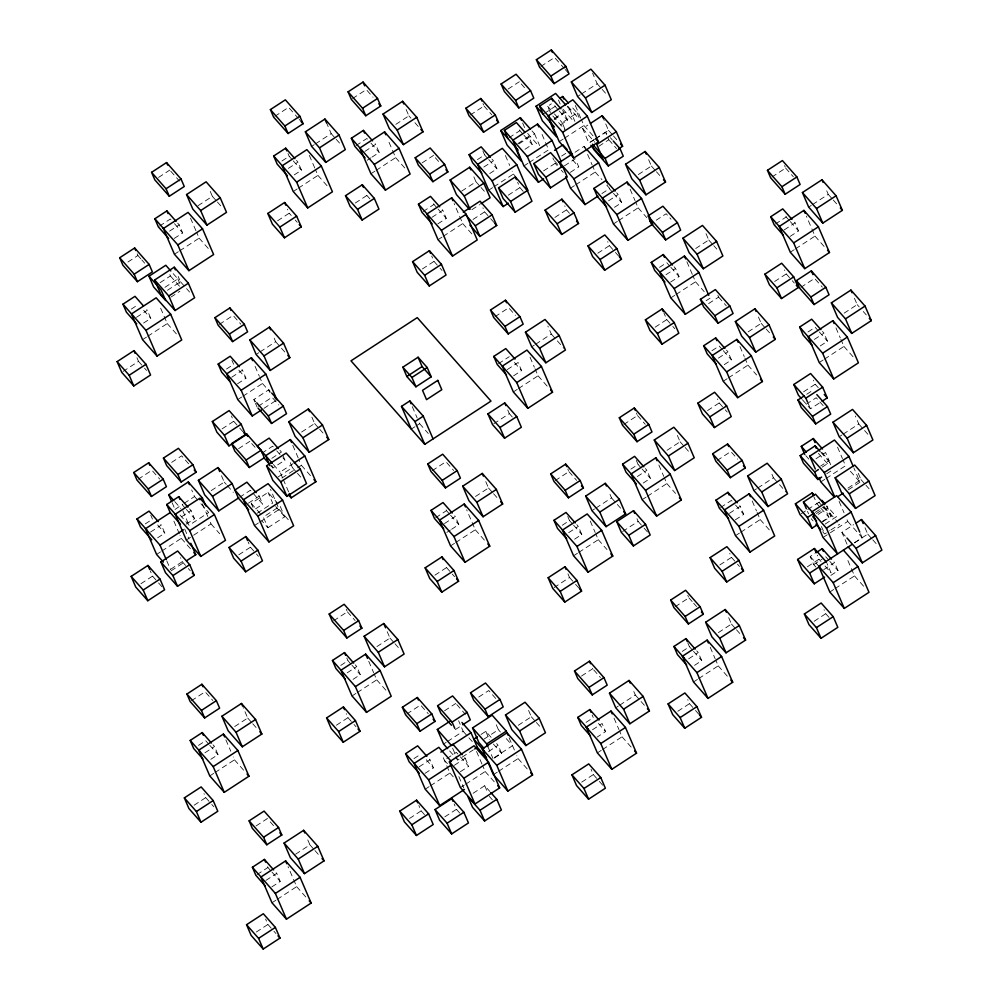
<?xml version="1.0" encoding="UTF-8"?>
<svg xmlns="http://www.w3.org/2000/svg" width="999" height="999" viewBox="0 0 999 999"><rect width="100%" height="100%" fill="white"/><g stroke="black" fill="none" stroke-linecap="round" stroke-linejoin="round"><path stroke-width="0.75" stroke-dasharray="5 3.75" d="M158.554 177.422L169.78 170.092M274.875 116.309L288.599 107.355L294.393 113.911M352.56 98.539L366.283 89.585L373.039 97.24M159.553 226.061L170.367 219.006L173.439 222.49M198.027 205.707L212.375 196.353L208.966 188.411M169.568 231.119L179.183 224.85L177.135 222.527M281.955 160.964L289.173 156.256L288.012 153.559M127.922 262.013L137.899 255.507L136.826 252.997M311.626 146.378L314.235 144.668M315.534 143.819L331.181 133.604L326.636 123.027M174.263 238.424L182.667 232.942L179.183 224.85M288.386 168.381L297.989 162.1L295.941 159.79M294.268 174.9L301.473 170.192L297.989 162.1M174.438 254.258L178.334 251.711M179.645 250.861L199.138 238.149L196.678 232.43M356.044 145.554L366.858 138.499L369.942 141.983M395.829 124.363L408.878 115.847L405.457 107.917M293.244 191.521L297.153 188.973M298.451 188.124L317.944 175.399L315.484 169.68M160.065 282.692L170.404 275.949L169.243 273.276M364.872 151.398L375.686 144.343L373.638 142.02M131.269 309.116L138.474 304.42M164.935 287.325L177.847 278.896L171.816 272.078M167.457 290.272L180.494 281.768L178.222 276.473M367.157 160.277L370.754 157.917M371.953 157.13L379.17 152.435L375.686 144.343M277.585 220.791L289.211 213.199L287.475 209.191M136.488 317.32L147.303 310.264L145.255 307.942M170.829 297.165L179.87 291.271M370.941 173.751L374.837 171.216M376.136 170.367L395.641 157.642L387.624 139.048M143.581 323.052L150.787 318.344L147.303 310.264M540.846 66.421L554.57 57.467L560.364 64.023M508.079 89.073L519.305 81.743M470.317 114.972L484.04 106.019L482.954 103.509M142.557 339.672L146.453 337.125M147.752 336.276L167.258 323.564L159.253 304.97M355.269 203.022L366.895 195.442L365.746 192.77M422.152 162.849L433.379 155.532L431.768 151.773M123.014 371.466L138.511 361.363L136.788 357.355M550.362 112.537L547.664 106.269L551.398 103.834M219.38 324.375L233.104 315.422L240.821 324.176M544.33 113.424L555.144 106.369L553.995 103.684M509.065 137.712L519.88 130.657L518.718 127.959M477.41 159.628L484.615 154.932L482.879 150.886M577.597 96.491L580.207 94.78M581.518 93.931L597.165 83.729L592.607 73.139M554.358 118.494L563.973 112.225L561.925 109.902M554.12 119.655L569.767 109.453L566.733 106.019M517.894 143.556L528.708 136.501L526.66 134.178M518.843 143.943L534.502 133.729L531.468 130.295M483.828 167.045L493.444 160.777L491.383 158.454M423.151 211.488L433.966 204.433L432.804 201.736M564.847 128.933L562.15 122.665L577.11 112.899L570.354 105.245M560.252 125.012L567.457 120.305L563.973 112.225M524.987 149.288L532.192 144.58L528.708 136.501M461.625 191.146L475.974 181.781L473.126 175.175M489.71 173.564L496.928 168.856L493.444 160.777M431.968 217.332L442.782 210.277L440.734 207.954M559.228 141.633L563.124 139.086M564.423 138.237L583.928 125.512L581.468 119.793M523.963 165.909L527.859 163.361M529.158 162.512L548.663 149.8L541.271 132.63M594.118 139.635L588.898 143.044L582.629 128.484L587.849 125.087M488.698 190.185L492.594 187.637M493.893 186.788L513.386 174.076L512.162 171.216M437.862 223.851L446.266 218.369L442.782 210.277M226.473 369.043L233.679 364.335L231.93 360.289M471.853 209.703L479.67 204.595M256.131 354.445L258.741 352.747M260.04 351.898L275.699 341.683L272.852 335.065M561.638 156.069L566.445 152.922M438.037 239.685L441.933 237.15M443.244 236.301L462.737 223.576L454.12 203.559M543.568 170.904L555.182 163.312L552.884 157.967M508.291 195.18L519.917 187.6L517.619 182.255M595.416 138.786L608.466 130.282L603.334 118.369M575.037 152.273L584.128 146.329L586.063 148.514M590.584 142.033L594.33 139.585M595.579 138.774L605.556 132.268L609.415 136.638M473.026 219.455L484.652 211.875L482.929 207.867M231.693 377.235L242.507 370.179L240.447 367.857M564.447 165.834L575.262 158.779M598.813 146.291L608.791 139.773L607.18 136.014M237.575 383.753L245.979 378.271L242.507 370.179M422.377 268.956L434.003 261.376L431.693 256.031M570.342 172.352L578.746 166.858L575.849 160.127M237.762 399.588L241.658 397.053M242.957 396.203L262.45 383.479L259.99 377.759M570.516 188.187L574.425 185.639M575.724 184.79L595.217 172.065L592.757 166.346M254.92 402.035L253.833 399.538L268.806 389.772L270.741 391.958M138.212 479.233L151.935 470.279L159.665 479.033M222.09 428.858L233.716 421.278L231.418 415.934M171.666 462.362L181.643 455.844L189.373 464.597M258.316 406.243L272.04 397.29L278.808 404.945M554.857 217.457L566.483 209.865L564.76 205.856M263.936 408.354L275.637 400.724M601.91 193.556L609.702 188.474L606.805 185.19M638.349 174.55L651.385 166.034L647.402 156.781M608.578 200.799L618.194 194.53L616.146 192.208M238.586 448.676L249.812 441.358M614.472 207.317L621.678 202.622L618.194 194.53M145.305 523.888L152.51 519.193L150.774 515.147M175.012 509.453L182.792 504.195M184.103 503.346L194.53 496.54L191.683 489.922M261.813 453.246L272.627 446.191L275.699 449.675M613.448 223.938L617.345 221.403M618.643 220.554L638.149 207.829L635.689 202.11M211.201 490.609L224.238 482.105L220.255 472.839M301.598 432.055L314.635 423.539L310.652 414.285M150.524 532.092L161.338 525.037L159.291 522.714M181.431 516.87L191.046 510.601L188.998 508.279M271.828 458.316L281.443 452.035L279.395 449.712M494.967 316.72L508.691 307.767L515.447 315.422M157.617 537.824L164.823 533.129L161.338 525.037M597.789 253.209L609.402 245.629L607.679 241.621M186.114 524.175L194.53 518.693L191.046 510.601M270.866 465.646L272.914 467.969L284.927 460.127L282.605 454.732M656.181 220.242L666.158 213.736L670.991 219.206M180.02 515.022L189.098 525.299L208.666 512.537L198.576 501.111M239.573 497.315L250.387 490.272L262.7 504.195L254.283 509.69M282.567 477.834L280.095 472.115L293.094 463.623M156.593 554.445L160.489 551.898M161.788 551.048L181.294 538.336L180.057 535.476M278.059 476.973L292.407 467.619L288.986 459.677M186.301 540.009L211.001 523.901L208.529 518.181M281.905 478.059L296.204 468.731M297.502 467.882L301.398 465.334L298.938 459.615M248.401 503.171L259.216 496.116L257.155 493.793M252.997 507.405L251.261 503.396L268.057 492.445L278.097 503.821M140.934 583.716L152.547 576.136L150.25 570.791M170.642 569.28L182.255 561.7L180.532 557.692M771.915 177.023L785.639 168.082L784.565 165.572M257.155 513.249L272.665 503.134L268.057 492.445M171.079 570.841L185.377 561.513M498.451 363.723L509.265 356.668M254.47 525.524L258.366 522.976M259.665 522.127L279.158 509.403L270.542 489.385M531.718 346.79L534.328 345.08M535.639 344.23L551.286 334.016L547.864 326.086M411.288 429.108L414.86 426.773M416.046 425.999L419.617 423.676L417.782 419.405M659.527 267.345L666.733 262.65L669.817 266.134M507.28 369.568L518.094 362.512L521.578 370.604L513.161 376.099M695.716 248.501L708.753 239.997L704.77 230.732M267.919 527.734L284.703 516.783L280.107 506.093L263.311 517.045L267.919 527.734L261.888 520.916M665.946 274.762L675.561 268.494L673.513 266.171M238.798 554.795L250.424 547.215L248.127 541.87M670.629 282.068L679.045 276.573L675.561 268.494M513.349 391.933L517.245 389.385M518.543 388.536L538.049 375.811L534.964 368.668M775.399 224.038L786.213 216.983L785.052 214.285M808.666 207.093L811.275 205.394M812.587 204.545L828.233 194.33L825.961 189.036M670.816 297.902L674.712 295.354M676.011 294.505L695.516 281.793L693.044 276.074M784.227 229.882L795.042 222.827L792.994 220.504M493.806 423.726L509.303 413.611L507.579 409.602M790.109 236.401L798.526 230.919L795.042 222.827M432.205 470.679L445.916 461.725L453.646 470.479M655.144 327.173L666.77 319.593L663.898 312.912M706.093 300.736L710.002 298.189M708.603 303.609L718.593 297.103L717.507 294.593M790.296 252.235L794.193 249.7M795.491 248.851L814.997 236.126L806.368 216.109M774.637 281.506L786.25 273.926L784.527 269.917M435.689 517.694L446.503 510.639L445.342 507.942M475.474 496.491L488.511 487.987L485.664 481.368M800.861 287.337L814.585 278.384L822.314 287.125M444.505 523.538L455.319 516.483L453.271 514.16M711.95 350.711L719.168 346.004L722.24 349.488M748.139 331.868L761.188 323.351L757.192 314.098M446.79 532.405L450.399 530.057M451.598 529.27L458.803 524.575L455.319 516.483M191.408 700.724L205.132 691.77L212.849 700.524M718.381 358.117L727.984 351.848L725.936 349.525M623.788 424.475L637.512 415.522L636.425 413.024M724.263 364.647L731.468 359.94L727.984 351.848M333.654 620.754L347.377 611.8L346.303 609.303M450.574 545.891L454.483 543.344M455.781 542.494L475.274 529.782L466.658 509.765M555.194 480.581L568.918 471.628L567.844 469.13M723.239 381.256L727.147 378.721M728.446 377.872L747.939 365.147L744.867 357.992M434.915 575.162L446.541 567.582L445.392 564.91M807.954 331.993L815.159 327.285L818.243 330.769M844.143 313.149L857.179 304.633L853.196 295.379M814.372 339.41L823.988 333.129L821.94 330.806M707.579 410.527L719.205 402.947L717.482 398.938M198.489 745.391L205.707 740.684L208.779 744.168M234.678 726.548L247.715 718.031L243.157 707.454M630.881 469.13L638.086 464.435L636.338 460.389M820.266 345.929L827.472 341.221L823.988 333.129M667.057 450.287L680.107 441.783L677.247 435.164M204.92 752.796L214.523 746.528L212.475 744.205M340.746 665.409L347.952 660.714L346.79 658.016M562.287 525.249L569.492 520.541L567.757 516.495M376.935 646.565L389.972 638.061L385.414 627.472M637.3 476.548L646.902 470.279L644.855 467.957M210.801 759.315L218.007 754.62L214.523 746.528M591.945 510.651L594.555 508.953M595.866 508.104L611.513 497.889L608.666 491.271M819.242 362.55L823.139 360.002M824.437 359.153L843.943 346.428L840.858 339.285M347.165 672.827L356.78 666.558L354.732 664.235M643.181 483.066L650.386 478.371L646.902 470.279M568.706 532.654L578.321 526.386L576.273 524.063M353.059 679.345L360.264 674.65L356.78 666.558M209.778 775.936L213.686 773.401M214.985 772.552L234.478 759.827L233.242 756.967M574.6 539.173L581.805 534.477L578.321 526.386M803.583 391.82L815.196 384.228L813.473 380.219M642.157 499.687L646.066 497.14M647.364 496.291L666.857 483.578L664.397 477.859M806.717 394.28L812.949 390.209M352.035 695.966L355.931 693.418M357.23 692.569L376.735 679.857L374.263 674.138M717.132 460.464L730.843 451.523L737.612 459.165M573.576 555.794L577.472 553.246M578.771 552.41L598.276 539.685L595.804 533.966M806.205 404.233L816.183 397.727L823.913 406.468M194.118 805.206L205.744 797.627L204.008 793.618M622.627 531.493L638.124 521.378L636.975 518.706M802.422 399.737L810.464 408.828L820.791 402.085M336.376 725.237L347.989 717.657L346.266 713.648M554.033 587.599L569.53 577.484L567.807 573.476M720.616 507.48L731.43 500.424L734.502 503.908M406.83 713.973L420.554 705.019L428.284 713.761M753.883 490.534L756.48 488.836M757.791 487.987L773.438 477.772L770.591 471.166M839.222 436.738L841.832 435.04M843.131 434.19L858.778 423.976L855.369 416.046M729.432 513.324L740.247 506.268L738.199 503.946M815.983 458.741L825.586 452.472L829.07 460.564L820.666 466.046M256.094 825.923L267.32 818.606L265.697 814.847M735.326 519.842L743.731 514.36L740.247 506.268M444.58 710.776L455.806 703.446M822.152 467.12L829.632 462.237L820.941 452.397M478.746 697.04L488.723 690.521L496.453 699.275M826.635 473.826L832.866 469.755M735.501 535.676L739.397 533.141M740.709 532.292L760.202 519.567L757.117 512.412M820.841 481.88L824.749 479.345M826.048 478.496L845.541 465.771L843.081 460.052M455.319 729.62L461.563 725.549M413.923 758.628L421.128 753.92M443.581 744.043L446.191 742.332M447.502 741.483L463.149 731.268L458.591 720.691M719.842 564.947L731.468 557.367L729.732 553.359M801.31 513.686L806.468 510.314M807.766 509.465L819.417 501.96M419.143 766.82L429.957 759.777L427.909 757.454M847.939 488.124L860.976 479.607L856.992 470.354M257.08 874.562L267.894 867.507L266.733 864.822M848.326 489.797L860.027 482.167L853.87 467.869M815.209 512.425L824.25 506.518L828.858 517.207L822.389 521.428M816.42 513.548L825.149 507.854L837.699 522.065M295.567 854.22L309.915 844.854L307.068 838.248M675.137 606.755L688.86 597.802L687.787 595.304M481.006 734.49L485.814 731.343L491.97 738.311M818.169 514.385L827.784 508.104L825.736 505.781M446.765 758.628L456.381 752.359L468.693 766.295L460.277 771.777M425.025 773.351L433.441 767.856L429.957 759.777M265.909 880.419L276.723 873.363L274.663 871.041M484.053 739.073L498.401 729.707L494.98 721.765M581.48 676.061L592.707 668.743L591.62 666.233M822.851 521.678L831.268 516.196L827.784 508.104M449.637 750.898L457.717 760.039L473.376 749.824M454.395 765.259L465.209 758.204L463.161 755.881M825.174 524.063L836.4 516.733L826.747 505.806M518.269 725.299L531.318 716.783L527.335 707.529M271.79 886.937L280.207 881.443L276.723 873.363M425.212 789.185L429.108 786.638M430.407 785.788L449.912 773.064L442.52 755.906M488.511 751.548L498.126 745.279L496.078 742.956M822.739 531.83L824.662 534.015L829.657 530.756M830.906 529.945L839.635 524.25M823.039 537.512L847.739 521.403L846.503 518.543M494.268 757.617L512.537 745.704L504.458 736.563M271.978 902.771L275.874 900.224M277.173 899.375L296.666 886.65L288.049 866.633M494.393 758.066L501.61 753.371L498.126 745.279M847.04 544.23L841.907 532.317L853.646 524.662M815.758 566.92L813.71 564.597L810.226 556.505L815.034 553.371M409.553 818.456L421.166 810.863L418.868 805.519M460.464 787.612L464.36 785.064M465.659 784.227L485.164 771.503L482.692 765.783M807.367 566.795L818.993 559.203L817.269 555.194M813.71 564.597L822.127 559.115M493.381 774.687L497.277 772.152M498.576 771.303L518.081 758.578L516.845 755.719M682.23 651.423L689.435 646.715L687.699 642.669M256.306 932.042L267.932 924.45L265.634 919.105M854.707 542.619L867.744 534.103L864.897 527.497M854.42 542.894L862.224 537.799L860.376 533.516M718.418 632.579L731.455 624.063L728.608 617.444M473.114 793.268L484.74 785.689L489.76 791.37M586.076 722.352L593.281 717.644L592.12 714.947M444.792 816.882L456.418 809.302L454.12 803.958M823.738 569.655L834.552 562.599L832.504 560.277M688.648 658.828L698.264 652.559L696.216 650.237M615.734 707.754L618.344 706.056M619.642 705.207L635.302 694.992L632.454 688.373M592.494 729.757L602.11 723.488L605.581 731.58L597.177 737.062M830.831 575.399L838.036 570.691L834.552 562.599M694.542 665.359L701.748 660.651L698.264 652.559M829.807 592.02L833.703 589.472M835.002 588.623L854.507 575.899L847.115 558.741M693.518 681.967L697.414 679.432M698.713 678.583L718.219 665.858L715.759 660.139M597.365 752.896L601.261 750.361M602.559 749.512L622.052 736.787L619.592 731.068M814.135 621.291L825.761 613.698L824.038 609.69M677.859 711.238L689.472 703.658L687.749 699.65M581.693 782.167L593.319 774.587L591.021 769.242M828.233 194.33L832.279 198.901M833.278 200.05L838.336 205.757M785.639 168.082L793.368 176.823M814.997 236.126L825.611 248.152M786.213 216.983L789.297 220.467M790.321 221.628L798.526 230.919M857.179 304.633L859.202 306.918M863.236 311.501L866.27 314.922M786.25 273.926L791.27 279.608M792.282 280.744L794.292 283.017M843.943 346.428L854.557 358.454M819.267 331.93L827.472 341.221M597.165 83.729L601.211 88.299M602.21 89.435L607.267 95.155M651.385 166.034L655.431 170.604M656.43 171.753L660.476 176.323M561.338 65.122L564.235 68.394M565.197 69.493L568.094 72.777M708.753 239.997L712.786 244.568M713.798 245.704L716.832 249.138M608.466 130.282L612.499 134.853M613.511 135.989L618.556 141.708M610.389 137.725L612.312 139.91M608.791 139.773L616.52 148.526M858.778 423.976L867.869 434.265M761.188 323.351L765.222 327.922M766.233 329.071L770.266 333.641M815.196 384.228L818.218 387.637M567.794 106.206L578.421 118.232M583.928 125.512L593.581 136.451M582.629 128.484L594.742 142.208M562.912 109.141L574.013 121.716M555.144 106.369L558.229 109.853M559.253 111.014L567.457 120.305M718.593 297.103L726.31 305.844M638.149 207.829L646.84 217.67M547.664 106.269L553.458 112.825M554.42 113.923L562.15 122.665M552.822 115.971L565.384 130.182M521.241 83.928L527.035 90.484M695.516 281.793L704.208 291.633M595.217 172.065L601.972 179.72M612.449 192.17L609.365 188.686L607.629 184.64M613.473 193.331L621.678 202.622M860.976 479.607L865.009 484.178M866.021 485.327L869.055 488.748M670.841 267.295L679.045 276.573M850.374 471.241L860.027 482.167M572.602 159.89L578.746 166.858M747.939 365.147L756.63 374.987M821.89 452.435L829.07 460.564M818.381 453.359L829.008 465.384M723.264 350.649L731.468 359.94M554.433 160.764L558.528 165.409M555.182 163.312L557.192 165.597M561.213 170.142L563.224 172.415M527.647 133.416L538.748 145.991M519.88 130.657L522.964 134.141M523.988 135.302L532.192 144.58M805.781 455.631L808.853 459.115M867.744 534.103L871.777 538.686M872.789 539.822L877.834 545.541M609.402 245.629L614.422 251.311M615.434 252.447L619.442 256.993M484.04 106.019L491.77 114.773M847.739 521.403L862.224 537.799M666.77 319.593L671.79 325.274M672.802 326.411L674.812 328.683M566.483 209.865L569.492 213.287M818.955 502.26L822.04 505.744M823.064 506.905L831.268 516.196M819.817 506.98L816.807 503.571L813.923 496.89M820.816 508.116L828.858 517.207M841.907 532.317L845.953 536.888M719.205 402.947L724.225 408.628M725.224 409.765L727.235 412.038M513.386 174.076L515.322 176.261M519.917 187.6L524.937 193.282M811.151 518.706L813.074 520.891M773.438 477.772L778.496 483.491M779.495 484.627L786.563 492.632M484.615 154.932L487.687 158.416M488.723 159.578L496.928 168.856M854.507 575.899L864.16 586.838M825.723 556.755L828.808 560.239M829.832 561.401L838.036 570.691M818.993 559.203L821.003 561.475M825.024 566.021L831.043 572.852L827.022 563.498M810.226 556.505L818.431 565.796M475.974 181.781L480.019 186.351M481.031 187.5L486.076 193.219M408.878 115.847L410.901 118.132M414.935 122.702L420.991 129.558M760.202 519.567L770.828 531.593M484.652 211.875L489.672 217.557M490.684 218.694L494.692 223.239M435.314 157.717L441.108 164.273M680.107 441.783L684.14 446.353M685.152 447.49L689.185 452.072M735.526 505.069L743.731 514.36M825.761 613.698L830.781 619.38M637.512 415.522L645.229 424.275M462.737 223.576L472.39 234.515M395.641 157.642L406.256 169.668M551.286 334.016L556.331 339.735M557.342 340.884L564.41 348.876M433.966 204.433L437.038 207.917M438.062 209.078L446.266 218.369M370.966 143.144L379.17 152.435M666.857 483.578L675.549 493.419M731.468 557.367L736.488 563.049M737.487 564.185L739.497 566.458M638.086 464.435L641.158 467.919M642.182 469.08L650.386 478.371M331.181 133.604L335.227 138.187M336.238 139.323L341.283 145.042M538.049 375.811L548.663 387.837M434.003 261.376L439.023 267.058M440.022 268.194L442.033 270.467M366.895 195.442L369.905 198.851M514.398 362.475L521.578 370.604M295.354 115.01L298.251 118.282M299.213 119.38L301.149 121.566M731.455 624.063L735.501 628.633M736.5 629.782L741.558 635.489M638.124 521.378L643.144 527.06M644.143 528.196L649.163 533.878M611.513 497.889L620.604 508.179M317.944 175.399L327.597 186.338M688.86 597.802L692.732 602.185M693.693 603.271L696.59 606.555M568.918 471.628L576.648 480.382M289.173 156.256L292.245 159.74M293.269 160.901L301.473 170.192M509.303 413.611L512.312 417.02M718.219 665.858L727.871 676.798M598.276 539.685L606.967 549.525M689.435 646.715L692.519 650.199M693.543 651.36L701.748 660.651M569.492 520.541L572.577 524.025M573.601 525.187L581.805 534.477M289.211 213.199L291.221 215.472M295.229 220.03L297.24 222.302M689.472 703.658L694.505 709.34M695.504 710.476L699.525 715.022M569.53 577.484L574.55 583.166M575.561 584.303L579.57 588.848M488.511 487.987L492.557 492.557M493.568 493.706L498.613 499.413M419.617 423.676L428.259 433.454M212.375 196.353L216.421 200.924M217.432 202.06L221.466 206.643M635.302 694.992L645.391 706.418M170.754 171.191L179.445 181.031M475.274 529.782L484.927 540.709M593.668 669.829L600.424 677.484M446.503 510.639L449.575 514.123M450.599 515.284L458.803 524.575M199.138 238.149L208.791 249.076M174.463 223.651L182.667 232.942M275.699 341.683L285.789 353.109M622.052 736.787L632.679 748.813M598.413 723.451L605.581 731.58M446.541 567.582L454.57 576.673M314.635 423.539L318.681 428.109M319.692 429.258L323.726 433.828M180.494 281.768L185.539 287.475M186.551 288.624L189.585 292.058M170.404 275.949L181.443 288.449M262.45 383.479L270.18 392.22M137.899 255.507L140.797 258.791M141.771 259.877L144.668 263.162M238.811 370.142L245.979 378.271M593.319 774.587L598.339 780.269M599.338 781.405L604.358 787.087M253.833 399.538L255.769 401.723M531.318 716.783L535.352 721.353M536.363 722.502L540.409 727.072M301.398 465.334L311.051 476.273M167.258 323.564L176.91 334.49M292.407 467.619L296.441 472.19M297.452 473.326L302.497 479.045M276.723 450.836L281.855 456.643M282.879 457.804L284.927 460.127M143.606 310.227L150.787 318.344M273.339 464.46L280.095 472.115M233.716 421.278L238.736 426.96M239.735 428.096L243.756 432.642M251.748 443.544L257.542 450.099M498.401 729.707L500.424 731.992M518.081 758.578L528.696 770.604M493.406 744.08L501.61 753.371M456.768 704.545L465.459 714.385M279.158 509.403L289.785 521.428M275.674 506.543L284.703 516.783M389.972 638.061L394.006 642.632M395.017 643.781L400.075 649.487M138.511 361.363L143.531 367.045M144.543 368.181L146.553 370.454M463.149 731.268L473.251 742.707M347.377 611.8L355.107 620.554M251.261 503.396L261.301 514.772M485.164 771.503L495.779 783.528M224.238 482.105L226.261 484.39M227.273 485.526L233.329 492.395M489.335 796.378L492.345 799.787M376.735 679.857L387.35 691.882M444.368 760.202L447.44 763.686M250.424 547.215L255.444 552.897M256.456 554.033L258.454 556.306M449.912 773.064L454.745 778.533M347.952 660.714L351.036 664.198M352.06 665.359L360.264 674.65M194.53 496.54L197.565 499.962M426.261 759.727L433.441 767.856M211.001 523.901L219.693 533.741M456.418 809.302L461.438 814.984M182.218 504.757L185.302 508.241M186.326 509.403L194.53 518.693M174.763 501.61L180.819 508.466M347.989 717.657L353.009 723.338M354.021 724.475L356.031 726.748M181.294 538.336L190.946 549.263M421.166 810.863L426.198 816.558M157.642 524.999L164.823 533.129M182.255 561.7L187.275 567.382M188.287 568.518L190.297 570.791M152.547 576.136L157.58 581.818M158.579 582.954L163.599 588.636M247.715 718.031L251.76 722.602M252.772 723.751L256.805 728.321M309.915 844.854L313.948 849.437M314.96 850.574L320.005 856.293M234.478 759.827L245.105 771.852M209.802 745.329L218.007 754.62M270.217 821.877L275.037 827.347M296.666 886.65L306.331 897.589M267.894 867.507L270.966 870.991M272.003 872.152L280.207 881.443M205.744 797.627L210.764 803.308M211.763 804.445L213.774 806.717M267.932 924.45L272.952 930.144M273.951 931.28L275.961 933.553M835.938 327.847L840.246 337.849M837.537 447.177L842.457 458.616M808.154 403.484L810.464 408.828M829.632 462.237L830.706 464.747M839.11 501.386L844.043 512.824M821.428 526.498L824.662 534.015M739.934 346.553L744.243 356.568M807.479 511.351L808.566 513.861M686.887 261.763L692.432 274.638M605.556 132.268L606.63 134.765M630.144 189.236L635.064 200.674M752.197 500.974L756.505 510.988M575.299 105.494L580.844 118.369M577.11 112.899L579.807 119.168M569.767 109.453L574.9 121.354M584.128 146.329L592.145 164.922M558.478 100.062L560.189 104.033M534.502 133.729L539.622 145.629M522.639 123.014L525.499 129.633M658.853 464.985L663.786 476.423M505.382 155.482L509.702 165.497M710.214 647.265L715.134 658.703M530.044 357.23L534.353 367.232M590.272 521.091L595.192 532.529M614.048 718.194L618.98 729.632M309.328 155.382L314.872 168.257M412.275 406.618L417.17 417.982M509.115 737.774L514.385 749.999M485.814 731.343L489.298 739.435M487.837 746.565L492.969 758.478M476.535 751.485L482.08 764.347M484.74 785.689L487.612 792.369M465.209 758.204L468.693 766.295M452.597 748.139L457.717 760.039M458.853 776.598L463.786 788.036M292.782 445.317L298.314 458.191M268.806 389.772L269.892 392.27M255.07 366.321L259.378 376.323M190.522 218.132L196.054 230.994M368.731 661.263L373.651 672.702M255.457 403.296L257.08 407.055M283.179 479.258L288.723 492.132M271.753 465.272L272.914 467.969M177.847 278.896L180.719 285.577M259.216 496.116L262.7 504.195M202.372 503.883L207.917 516.745M182.829 510.751L189.098 525.299M184.69 528.995L188.998 538.998M172.115 502.684L174.962 509.303M173.901 521.178L179.445 534.04M166.771 560.839L170.467 569.418M225.861 739.809L230.781 751.248"/><path stroke-width="1.5" d="M151.573 172.34L166.546 162.575L181.031 178.983L184.266 186.488L169.306 196.266L154.82 179.857L151.573 172.34L166.059 188.749L169.306 196.266M270.392 109.603L285.352 99.838L299.837 116.234L303.084 123.751L288.112 133.516L273.626 117.12L270.392 109.603L284.877 125.999L288.112 133.516M166.059 188.749L181.031 178.983M284.877 125.999L299.837 116.234M186.551 194.568L206.106 181.806L220.242 197.802L226.511 212.35L206.943 225.112L192.819 209.116L186.551 194.568L200.674 210.564L206.943 225.112M348.077 91.846L363.049 82.08L377.535 98.476L380.769 105.994L365.796 115.759L351.311 99.363L348.077 91.846L362.562 108.242L365.796 115.759M168.606 238.449L158.341 226.835L154.857 218.756L166.883 210.914L176.111 221.366M305.357 131.818L324.925 119.056L339.048 135.052L345.317 149.613L325.749 162.375L311.626 146.378L305.357 131.818L319.493 147.827L325.749 162.375M287.412 175.712L277.16 164.098L273.676 156.006L285.689 148.177L294.917 158.629M163.361 228.521L188.049 212.4L202.535 228.808L213.624 254.545L188.923 270.654L174.438 254.258L163.361 228.521L177.847 244.917L188.923 270.654M119.693 257.754L134.665 247.989L149.151 264.398L152.385 271.903L137.412 281.681L122.927 265.272L119.693 257.754L134.178 274.163L137.412 281.681M200.674 210.564L220.242 197.802M362.562 108.242L377.535 98.476M319.493 147.827L339.048 135.052M177.847 244.917L202.535 228.808M134.178 274.163L149.151 264.398M383.042 114.061L402.609 101.299L416.745 117.295L423.014 131.843L403.446 144.618L389.31 128.609L383.042 114.061L397.177 130.057L403.446 144.618M365.097 157.954L354.845 146.341L351.361 138.249L363.374 130.407L372.602 140.859M149.001 276.211L161.051 289.847L165.659 300.537L153.609 286.9L149.001 276.211L165.797 265.259L170.817 270.941M307.729 207.917L296.653 182.18L321.341 166.059L306.855 149.663L282.168 165.772L293.244 191.521L307.729 207.917L332.43 191.808L321.341 166.059M154.67 279.982L174.226 267.208L188.361 283.216L194.63 297.764L175.062 310.527L160.926 294.53L154.67 279.982L168.794 295.979L175.062 310.527M384.553 131.905L359.852 148.014L370.941 173.751L385.427 190.16L410.127 174.038L399.038 148.302L384.553 131.905L385.789 134.765M136.726 323.863L126.461 312.25L122.977 304.171L135.002 296.328L143.207 305.619M267.807 213.474L284.603 202.51L296.653 216.159L301.261 226.848L284.465 237.799L272.415 224.163L267.807 213.474L279.857 227.11L284.465 237.799M397.177 130.057L416.745 117.295M168.794 295.979L188.361 283.216M385.427 190.16L374.338 164.41L399.038 148.302M279.857 227.11L296.653 216.159M536.363 59.715L551.336 49.95L565.821 66.346L569.055 73.864L554.095 83.629L539.597 67.233L536.363 59.715L550.849 76.111L554.095 83.629M501.098 83.991L516.071 74.226L530.556 90.622L533.791 98.139L518.818 107.904L504.333 91.508L501.098 83.991L515.584 100.4L518.818 107.904M465.834 108.267L480.806 98.501L495.292 114.91L498.526 122.415L483.553 132.193L469.068 115.784L465.834 108.267L480.319 124.675L483.553 132.193M345.504 195.704L362.3 184.753L374.338 198.389L378.946 209.078L362.15 220.042L350.112 206.393L345.504 195.704L357.555 209.353L362.15 220.042M157.043 356.069L145.954 330.332L170.654 314.223L156.169 297.814L131.468 313.936L142.557 339.672L157.043 356.069L181.743 339.96L170.654 314.223M415.172 157.78L430.144 148.014L444.63 164.41L447.864 171.928L432.904 181.693L418.419 165.297L415.172 157.78L429.657 174.176L432.904 181.693M550.849 76.111L565.821 66.346M515.584 100.4L530.556 90.622M117.12 361.626L133.916 350.674L145.966 364.31L150.562 375L133.779 385.951L121.728 372.315L117.12 361.626L129.171 375.262L133.779 385.951M480.319 124.675L495.292 114.91M357.555 209.353L374.338 198.389M429.657 174.176L444.63 164.41M571.341 81.93L590.896 69.168L605.032 85.177L611.301 99.725L591.733 112.487L577.597 96.491L571.341 81.93L585.464 97.939L591.733 112.487M550.199 122.215L556.468 136.763L542.332 120.767L536.063 106.219L555.631 93.444L565.734 104.883M514.935 146.491L521.203 161.039L507.067 145.042L500.799 130.494L520.367 117.72L530.457 129.158M214.897 317.682L229.87 307.917L244.355 324.313L247.59 331.83L232.617 341.596L218.132 325.187L214.897 317.682L229.383 334.078L232.617 341.596M543.131 114.211L539.647 106.131L551.673 98.289L560.901 108.741M129.171 375.262L145.966 364.31M507.867 138.486L504.383 130.407L516.396 122.565L524.6 131.856M481.83 173.214L472.602 162.762L469.118 154.683L481.131 146.841L490.359 157.293M560.139 98.127L562.624 96.503L568.419 103.059M548.139 115.884L572.839 99.775L587.325 116.171L598.413 141.92L573.713 158.029L559.228 141.633L548.139 115.884L562.624 132.293L573.713 158.029M469.53 209.403L456.418 194.543L450.149 179.995L469.705 167.233L483.841 183.229L490.109 197.79L480.981 203.746M561.301 161.9L552.06 140.459L537.574 124.051L512.874 140.172L523.963 165.909L538.449 182.305L543.643 178.908M432.205 223.888L421.94 212.275L418.456 204.183L430.482 196.353L439.71 206.793M585.464 97.939L605.032 85.177M229.383 334.078L244.355 324.313M451.648 197.839L426.948 213.948L438.037 239.685L452.522 256.094L477.222 239.972L466.133 214.236L451.648 197.839L452.884 200.699M469.98 209.228L464.273 195.991L483.841 183.229M562.624 132.293L587.325 116.171M538.449 182.305L527.36 156.568L552.06 140.459M503.184 206.581L492.095 180.844L516.795 164.735L502.31 148.327L477.609 164.448L488.698 190.185L503.184 206.581L508.379 203.197M249.862 339.897L269.43 327.135L283.566 343.132L289.822 357.679L270.267 370.454L256.131 354.445L249.862 339.897L263.998 355.894L270.267 370.454M229.87 381.468L221.666 372.177L218.182 364.086L230.195 356.243L239.423 366.695M590.459 123.389L602.197 115.722L616.321 131.731L622.589 146.279L618.681 148.826M533.791 163.586L550.586 152.622L562.637 166.271L567.232 176.96L550.449 187.912L538.399 174.276L533.791 163.586L545.841 177.223L550.449 187.912M554.545 150.325L562.961 144.843L567.057 149.488M498.526 187.862L515.322 176.91L527.36 190.547L531.967 201.236L515.184 212.188L503.134 198.551L498.526 187.862L510.576 201.498L515.184 212.188M463.261 212.138L480.044 201.186L492.095 214.822L496.703 225.512L479.907 236.463L469.867 225.1M452.522 256.094L441.433 230.344L466.133 214.236M261.338 410.052L252.248 415.984L237.762 399.588L226.673 373.851L251.373 357.742L265.859 374.138L276.935 399.875L275.012 397.689M561.288 166.733L559.44 162.437L572.439 153.958M263.998 355.894L283.566 343.132M412.599 261.638L429.395 250.687L441.446 264.335L446.041 275.025L429.258 285.976L417.207 272.327L412.599 261.638L424.65 275.287L429.258 285.976M545.841 177.223L562.637 166.271M616.321 131.731L596.765 144.493L603.034 159.041L590.909 145.33M510.576 201.498L527.36 190.547M479.907 236.463L475.312 225.774L492.095 214.822M252.248 415.984L241.159 390.247L265.859 374.138M424.65 275.287L441.446 264.335M598.001 196.104L585.002 204.583L573.926 178.846L598.613 162.725L587.025 149.613M620.042 148.664L623.276 156.181L608.304 165.946L605.069 158.429L620.042 148.664L613.286 141.009M133.729 472.527L148.701 462.762L163.187 479.17L166.421 486.688L151.461 496.453L136.963 480.044L133.729 472.527L148.214 488.936L151.461 496.453M212.325 421.541L229.108 410.589L241.159 424.225L245.766 434.915L228.971 445.879L216.92 432.23L212.325 421.541L224.375 435.189L228.971 445.879M163.436 458.091L178.409 448.326L192.894 464.735L196.129 472.252L181.156 482.017L166.671 465.609L163.436 458.091L177.922 474.5L181.156 482.017M545.079 210.14L561.875 199.176L573.926 212.824L578.533 223.514L561.738 234.465L549.687 220.829L545.079 210.14L557.13 223.776L561.738 234.465M625.561 164.248L645.117 151.486L659.253 167.482L665.521 182.03L645.953 194.805L631.818 178.796L625.561 164.248L639.685 180.245L645.953 194.805M606.58 206.98L597.352 196.528L593.868 188.436L605.894 180.594L615.122 191.046M224.375 435.189L241.159 424.225M148.214 488.936L163.187 479.17M557.13 223.776L573.926 212.824M177.922 474.5L192.894 464.735M283.291 406.168L286.526 413.686L271.566 423.451L268.319 415.934L283.291 406.168L271.703 393.044M627.06 182.093L602.36 198.202L613.448 223.938L627.934 240.334L652.634 224.226L641.545 198.489L627.06 182.093L628.296 184.952M231.606 443.606L246.578 433.841L261.064 450.237L264.298 457.754L249.325 467.52L234.84 451.123L231.606 443.606L246.091 460.002L249.325 467.52M639.685 180.245L659.253 167.482M171.553 501.361L168.706 494.755L188.262 481.993L202.397 497.989L205.819 505.931M151.786 539.797L140.497 527.035L137.013 518.943L149.038 511.101L158.267 521.553M238.374 498.101L218.806 510.864L204.67 494.867L198.401 480.319L217.969 467.557L232.105 483.553L238.374 498.101L248.626 509.715M288.811 421.753L308.366 408.991L322.502 424.987L328.771 439.548L309.203 452.31L295.08 436.301L288.811 421.753L302.934 437.749L309.203 452.31M180.457 524.2L170.205 512.599L166.721 504.507L178.734 496.665L187.974 507.117M627.934 240.334L616.845 214.598L641.545 198.489M246.091 460.002L261.064 450.237M163.349 562.1L156.593 554.445L145.504 528.708L170.205 512.599M175.212 514.273L199.912 498.164L214.398 514.56L225.487 540.297L200.787 556.406L186.301 540.009L175.212 514.273L189.698 530.669L200.787 556.406M288.286 494.567L291.184 497.852L315.884 481.73L304.795 455.994L290.309 439.597L265.622 455.706L269.93 465.721M588.011 245.891L604.807 234.94L616.858 248.576L621.453 259.265L604.67 270.23L592.619 256.581L588.011 245.891L600.062 259.54L604.67 270.23M199.788 499.687L202.397 497.989M402.834 367.195L418.094 357.23L427.185 367.52L431.193 376.835L415.934 386.8L406.843 376.511L402.834 367.195L411.925 377.472L415.934 386.8M490.484 310.015L505.457 300.249L519.942 316.646L523.176 324.163L508.204 333.928L493.718 317.532L490.484 310.015L504.97 326.411L508.204 333.928M218.806 510.864L212.537 496.316L232.105 483.553M302.934 437.749L322.502 424.987M266.571 465.821L286.139 453.059L300.274 469.068L306.543 483.616L286.975 496.378L272.839 480.382L266.571 465.821L280.707 481.83L286.975 496.378M406.843 376.511L422.102 366.558L418.094 357.23M411.925 377.472L427.185 367.52M166.159 559.403L159.99 545.104L183.391 529.845M600.062 259.54L616.858 248.576M189.698 530.669L214.398 514.56M294.393 462.774L304.795 455.994M504.97 326.411L519.942 316.646M131.156 576.398L147.952 565.446L160.002 579.083L164.598 589.772L147.815 600.724L135.764 587.087L131.156 576.398L143.207 590.034L147.815 600.724M662.437 232.392L677.409 222.627L662.924 206.219L647.951 215.984L662.437 232.392L665.671 239.897L680.644 230.132L677.409 222.627M280.707 481.83L300.274 469.068M160.864 561.962L177.66 551.011L189.71 564.647L194.305 575.337L177.522 586.288L165.472 572.652L160.864 561.962L172.914 575.599L177.522 586.288M411.288 429.108L401.498 406.368L409.827 400.936L423.276 416.158L433.067 438.898M767.432 170.33L782.404 160.564L796.89 176.96L800.124 184.478L785.164 194.243L770.666 177.847L767.432 170.33L781.917 186.726L785.164 194.243M525.449 332.23L545.017 319.468L559.153 335.464L565.422 350.025L545.854 362.787L531.718 346.79L525.449 332.23L539.585 348.239L545.854 362.787M506.481 374.962L497.252 364.51L493.768 356.418L505.781 348.589L515.022 359.041M186.676 560.664L195.779 554.732L190.846 543.294M143.207 590.034L160.002 579.083M682.916 238.212L702.484 225.437L716.62 241.446L722.889 255.994L703.321 268.756L689.185 252.759L682.916 238.212L697.052 254.208L703.321 268.756M268.956 541.92L257.867 516.183L282.567 500.074L268.082 483.666L243.381 499.787L254.47 525.524L268.956 541.92L293.644 525.811L282.567 500.074M664.972 282.093L654.72 270.479L651.236 262.4L663.249 254.558L672.489 265.01M172.914 575.599L189.71 564.647M424.737 444.33L350.986 360.839L417.245 317.62L490.984 401.111L424.737 444.33L414.947 421.603L423.276 416.158M229.033 547.477L245.816 536.525L257.867 550.162L262.475 560.851L245.679 571.803L233.641 558.166L229.033 547.477L241.084 561.113L245.679 571.803M781.917 186.726L796.89 176.96M539.585 348.239L559.153 335.464M708.766 295.329L698.913 272.452L684.427 256.044L659.727 272.165L670.816 297.902L685.302 314.298L702.197 303.271M697.052 254.208L716.62 241.446M802.409 192.545L821.965 179.783L836.101 195.779L842.369 210.339L822.801 223.102L808.666 207.093L802.409 192.545L816.533 208.541L822.801 223.102M241.084 561.113L257.867 550.162M783.428 235.277L774.2 224.825L770.716 216.733L782.741 208.891L791.97 219.343M527.834 408.329L516.745 382.592L541.446 366.471L526.96 350.075L502.26 366.183L513.349 391.933L527.834 408.329L552.534 392.22L541.446 366.471M685.302 314.298L674.213 288.561L698.913 272.452M487.912 413.886L504.707 402.922L516.745 416.571L521.353 427.26L504.57 438.211L492.519 424.575L487.912 413.886L499.962 427.522L504.57 438.211M803.908 210.389L779.208 226.498L790.296 252.235L804.782 268.644L829.482 252.522L818.393 226.785L803.908 210.389L805.144 213.249M645.379 319.855L662.175 308.903L674.225 322.54L678.821 333.229L662.037 344.18L649.987 330.544L645.379 319.855L657.429 333.491L662.037 344.18M816.533 208.541L836.101 195.779M427.722 463.973L442.682 454.208L457.167 470.616L460.414 478.134L445.442 487.899L430.956 471.491L427.722 463.973L442.207 480.382L445.442 487.899M499.962 427.522L516.745 416.571M700.386 299.35L715.346 289.585L729.832 305.981L733.079 313.499L718.106 323.264L703.621 306.868L700.386 299.35L714.872 315.746L718.106 323.264M804.782 268.644L793.693 242.894L818.393 226.785M657.429 333.491L674.225 322.54M442.207 480.382L457.167 470.616M764.859 274.188L781.655 263.237L793.706 276.873L798.301 287.562L781.518 298.526L769.467 284.877L764.859 274.188L776.91 287.837L781.518 298.526M714.872 315.746L729.832 305.981M462.687 486.201L482.255 473.439L496.378 489.435L502.647 503.983L483.079 516.745L468.956 500.749L462.687 486.201L476.823 502.197L483.079 516.745M443.718 528.921L434.49 518.481L431.006 510.389L443.019 502.547L452.247 512.999M776.91 287.837L793.706 276.873M796.378 280.632L811.35 270.866L825.836 287.262L829.07 294.78L814.098 304.545L799.612 288.149L796.378 280.632L810.863 297.028L814.098 304.545M735.351 321.566L754.919 308.803L769.043 324.8L775.311 339.36L755.756 352.123L741.62 336.114L735.351 321.566L749.487 337.562L755.756 352.123M716.383 364.298L707.155 353.846L703.671 345.754L715.684 337.912L724.912 348.364M439.498 520.154L464.185 504.045L478.671 520.442L489.76 546.178L465.059 562.287L450.574 545.891L439.498 520.154L453.983 536.55L465.059 562.287M476.823 502.197L496.378 489.435M186.925 694.03L201.885 684.265L216.371 700.661L219.618 708.179L204.645 717.944L190.16 701.548L186.925 694.03L201.411 710.426L204.645 717.944M736.85 339.41L712.162 355.519L723.239 381.256L737.724 397.664L762.424 381.543L751.335 355.806L736.85 339.41L738.086 342.27M619.305 417.769L634.265 408.004L648.751 424.413L651.997 431.93L637.025 441.695L622.539 425.287L619.305 417.769L633.791 434.178L637.025 441.695M810.863 297.028L825.836 287.262M749.487 337.562L769.043 324.8M329.171 614.048L344.143 604.283L358.629 620.691L361.863 628.209L346.89 637.974L332.405 621.565L329.171 614.048L343.656 630.456L346.89 637.974M453.983 536.55L478.671 520.442M550.711 473.888L565.684 464.123L580.169 480.519L583.404 488.036L568.431 497.802L553.946 481.393L550.711 473.888L565.197 490.284L568.431 497.802M201.411 710.426L216.371 700.661M425.137 567.844L441.933 556.893L453.983 570.529L458.591 581.218L441.795 592.17L429.745 578.533L425.137 567.844L437.187 581.48L441.795 592.17M831.355 302.847L850.911 290.085L865.047 306.081L871.315 320.642L851.747 333.404L837.612 317.407L831.355 302.847L845.479 318.856L851.747 333.404M737.724 397.664L726.648 371.915L751.335 355.806M633.791 434.178L648.751 424.413M812.374 345.579L803.146 335.127L799.662 327.035L811.675 319.205L820.916 329.645M343.656 630.456L358.629 620.691M697.814 403.209L714.597 392.257L726.648 405.894L731.256 416.583L714.46 427.547L702.409 413.898L697.814 403.209L709.852 416.858L714.46 427.547M565.197 490.284L580.169 480.519M221.89 716.246L241.458 703.483L255.582 719.48L261.85 734.04L242.282 746.802L228.159 730.793L221.89 716.246L236.026 732.242L242.282 746.802M832.854 320.691L808.154 336.8L819.242 362.55L833.728 378.946L858.428 362.824L847.339 337.088L832.854 320.691L834.09 323.551M202.922 758.978L193.694 748.526L190.21 740.434L202.223 732.592L211.451 743.044M437.187 581.48L453.983 570.529M654.27 439.997L673.838 427.235L687.974 443.231L694.23 457.779L674.675 470.541L660.539 454.545L654.27 439.997L668.406 455.994L674.675 470.541M636.326 483.878L626.073 472.277L622.589 464.185L634.602 456.343L643.831 466.795M845.479 318.856L865.047 306.081M364.136 636.276L383.703 623.513L397.839 639.51L404.108 654.058L384.54 666.82L370.404 650.824L364.136 636.276L378.271 652.272L384.54 666.82M345.167 678.995L335.939 668.556L332.455 660.464L344.468 652.622L353.708 663.074M585.676 496.103L605.244 483.341L619.38 499.338L625.649 513.886L606.081 526.66L591.945 510.651L585.676 496.103L599.812 512.1L606.081 526.66M198.701 750.199L223.389 734.09L237.874 750.486L248.963 776.223L224.263 792.344L209.778 775.936L198.701 750.199L213.187 766.595L224.263 792.344M709.852 416.858L726.648 405.894M566.708 538.836L557.479 528.384L553.995 520.292L566.008 512.45L575.249 522.902M655.781 457.842L631.081 473.951L642.157 499.687L656.643 516.083L681.343 499.975L670.267 474.238L655.781 457.842L657.005 460.701M236.026 732.242L255.582 719.48M833.728 378.946L822.639 353.209L847.339 337.088M668.406 455.994L687.974 443.231M365.646 654.12L340.946 670.229L352.035 695.966L366.521 712.362L391.221 696.253L380.132 670.516L365.646 654.12L367.495 658.403M562.487 530.057L587.187 513.948L601.673 530.344L612.762 556.081L588.061 572.19L573.576 555.794L562.487 530.057L576.972 546.453L588.061 572.19M378.271 652.272L397.839 639.51M801.423 398.601L798.413 395.192L793.805 384.503L810.601 373.539L822.652 387.187L827.247 397.877L822.09 401.248M599.812 512.1L619.38 499.338M213.187 766.595L237.874 750.486M656.643 516.083L645.566 490.347L670.267 474.238M184.34 797.889L201.136 786.937L213.187 800.574L217.794 811.263L200.999 822.227L188.948 808.578L184.34 797.889L196.391 811.538L200.999 822.227M366.521 712.362L355.432 686.625L380.132 670.516M712.637 453.771L727.609 444.006L742.095 460.402L745.329 467.919L730.369 477.684L715.883 461.288L712.637 453.771L727.122 470.167L730.369 477.684M816.82 394.58L827.434 406.605L830.681 414.123L815.708 423.888L801.223 407.492L797.976 399.975L804.22 395.904M576.972 546.453L601.673 530.344M616.733 521.64L633.516 510.689L645.566 524.325L650.174 535.014L633.378 545.966L621.328 532.33L616.733 521.64L628.771 535.277L633.378 545.966M807.579 402.147L805.856 398.139L822.652 387.187M326.598 717.919L343.394 706.967L355.444 720.604L360.04 731.293L343.256 742.245L331.206 728.608L326.598 717.919L338.649 731.555L343.256 742.245M548.139 577.747L564.934 566.795L576.972 580.431L581.58 591.121L564.797 602.085L552.747 588.436L548.139 577.747L560.189 591.396L564.797 602.085M196.391 811.538L213.187 800.574M727.122 470.167L742.095 460.402M628.771 535.277L645.566 524.325M815.708 423.888L812.474 416.371L827.434 406.605M338.649 731.555L355.444 720.604M560.189 591.396L576.972 580.431M747.614 475.986L767.182 463.224L781.305 479.22L787.574 493.781L768.006 506.543L753.883 490.534L747.614 475.986L761.75 491.983L768.006 506.543M832.954 422.19L852.522 409.428L866.645 425.424L872.914 439.985L853.346 452.747L839.222 436.738L832.954 422.19L847.09 438.186L853.346 452.747M728.646 518.718L719.405 508.266L715.921 500.174L727.946 492.332L737.175 502.784M804.744 454.47L801.273 446.378L813.286 438.536L822.514 448.988M402.347 707.267L417.32 697.502L431.805 713.898L435.04 721.415L420.079 731.181L405.582 714.784L402.347 707.267L416.833 723.663L420.079 731.181M821.64 477.072L817.894 479.52L803.408 463.124L800.174 455.606L815.147 445.841L819.979 451.311M749.113 493.831L724.425 509.94L735.501 535.676L749.987 552.085L774.687 535.963L763.598 510.227L749.113 493.831L750.349 496.69M249.113 820.853L264.086 811.088L278.571 827.484L281.805 835.002L266.833 844.767L252.347 828.371L249.113 820.853L263.599 837.249L266.833 844.767M815.296 469.018L809.764 456.143L834.452 440.035L848.938 456.431L853.258 466.446M761.75 491.983L781.305 479.22M847.09 438.186L866.645 425.424M451.461 725.249L440.834 713.211L437.599 705.706L452.572 695.941L467.057 712.337L470.292 719.854L462.812 724.737M416.833 723.663L431.805 713.898M470.517 692.782L485.489 683.016L499.975 699.412L503.209 706.93L488.236 716.695L473.751 700.299L470.517 692.782L485.002 709.178L488.236 716.695M817.894 479.52L814.66 472.003L818.406 469.567M749.987 552.085L738.91 526.336L763.598 510.227M263.599 837.249L278.571 827.484M834.714 496.853L824.25 472.539L848.938 456.431M447.627 748.613L443.581 744.043L437.325 729.482L450.362 720.978M454.782 728.358L452.085 722.102L467.057 712.337M419.38 773.376L409.115 761.762L405.631 753.671L417.657 745.841L426.885 756.293M710.064 557.629L726.86 546.678L738.91 560.314L743.506 571.016L726.723 581.967L714.672 568.319L710.064 557.629L722.115 571.278L726.723 581.967M817.232 524.8L812.062 528.171L800.012 514.522L795.404 503.833L812.199 492.882L814.21 495.154M835.139 477.822L854.707 465.059L868.843 481.056L875.112 495.616L855.544 508.379L841.408 492.37L835.139 477.822L849.275 493.818L855.544 508.379M485.002 709.178L499.975 699.412M806.368 508.753L803.458 502.01L815.471 494.18L824.712 504.62M284.078 843.069L303.646 830.306L317.782 846.315L324.051 860.863L304.483 873.626L290.347 857.629L284.078 843.069L298.214 859.078L304.483 873.626M265.11 885.801L255.881 875.349L252.397 867.257L264.41 859.427L273.639 869.879M483.878 748.189L478.833 742.469L472.564 727.921L492.132 715.159L506.268 731.156L507.979 735.127M670.654 600.062L685.626 590.297L700.112 606.693L703.346 614.21L688.386 623.975L673.9 607.579L670.654 600.062L685.139 616.458L688.386 623.975M440.884 752.11L452.897 744.267L462.125 754.72M461.938 722.439L471.016 732.717L451.448 745.491L437.325 729.482M722.115 571.278L738.91 560.314M837.924 496.59L843.131 493.194M812.062 528.171L807.454 517.482L813.91 513.261M505.482 714.997L525.049 702.235L539.185 718.231L545.454 732.779L525.886 745.554L511.75 729.545L505.482 714.997L519.617 730.993L525.886 745.554M574.5 670.991L589.46 661.226L603.958 677.622L607.192 685.139L592.22 694.904L577.734 678.508L574.5 670.991L588.985 687.387L592.22 694.904M285.589 860.913L260.889 877.022L271.978 902.771L286.463 919.167L311.151 903.059L300.075 877.309L285.589 860.913L286.813 863.773M849.275 493.818L868.843 481.056M477.41 736.837L473.801 739.185L484.053 750.798M298.214 859.078L317.782 846.315M449.375 761.875L474.075 745.766L488.561 762.162L499.65 787.899L474.95 804.008L460.464 787.612L449.375 761.875L463.861 778.271L474.95 804.008M474.675 748.975L477.285 747.277L471.016 732.717M464.398 789.472L439.697 805.581L428.608 779.844L450.711 765.421M487.837 746.565L486.7 743.918L506.268 731.156M685.139 616.458L700.112 606.693M482.292 748.95L506.993 732.841L521.478 749.238L532.567 774.974L507.867 791.096L493.381 774.687L482.292 748.95L496.778 765.346L507.867 791.096M826.435 528.171L851.136 512.062L836.65 495.666L811.95 511.775L823.039 537.512L837.524 553.921L826.435 528.171L803.458 502.01M519.617 730.993L539.185 718.231M588.985 687.387L603.958 677.622M399.775 811.138L416.571 800.174L428.621 813.823L433.216 824.512L416.433 835.464L404.383 821.827L399.775 811.138L411.825 824.774L416.433 835.464M286.463 919.167L275.374 893.431L300.075 877.309M824.587 577.06L814.26 583.803L802.209 570.154L797.602 559.465L814.397 548.513L826.448 562.162M463.861 778.271L488.561 762.162M856.255 522.964L861.475 519.555L875.611 535.551L881.88 550.112L862.312 562.874L848.176 546.878M705.631 622.277L725.187 609.515L739.322 625.511L745.591 640.072L726.023 652.834L711.887 636.825L705.631 622.277L719.755 638.274L726.023 652.834M816.233 552.597L822.239 548.676L831.48 559.128M246.541 924.724L263.324 913.76L275.374 927.409L279.982 938.098L263.187 949.05L251.136 935.414L246.541 924.724L258.591 938.361L263.187 949.05M686.65 665.009L677.422 654.557L673.938 646.465L685.963 638.623L695.192 649.075M496.778 765.346L521.478 749.238M609.465 693.206L629.033 680.444L643.169 696.44L649.425 711.001L629.87 723.763L615.734 707.754L609.465 693.206L623.601 709.203L629.87 723.763M411.825 824.774L428.621 813.823M435.027 809.565L451.823 798.613L463.861 812.249L468.469 822.939L451.673 833.903L439.635 820.254L435.027 809.565L447.077 823.213L451.673 833.903M590.496 735.938L581.268 725.486L577.784 717.394L589.797 709.552L599.025 720.004M843.418 550.162L857.904 566.558L868.993 592.307L844.292 608.416L829.807 592.02L818.718 566.271L851.822 544.592M682.429 656.231L707.13 640.122L721.615 656.518L732.704 682.255L708.004 698.376L693.518 681.967L682.429 656.231L696.915 672.627L708.004 698.376M814.26 583.803L809.652 573.114L819.979 566.371M862.312 562.874L856.043 548.326L875.611 535.551M258.591 938.361L275.374 927.409M719.755 638.274L739.322 625.511M586.276 727.16L610.976 711.051L625.461 727.447L636.538 753.184L611.838 769.305L597.365 752.896L586.276 727.16L600.761 743.556L611.838 769.305M447.077 823.213L463.861 812.249M623.601 709.203L643.169 696.44M496.778 799.325L501.386 810.014L484.59 820.978L479.995 810.289L496.778 799.325L490.759 792.507M844.292 608.416L833.203 582.679L857.904 566.558M696.915 672.627L721.615 656.518M600.761 743.556L625.461 727.447M804.37 613.973L821.166 603.009L833.216 616.658L837.811 627.347L821.028 638.299L808.978 624.662L804.37 613.973L816.42 627.609L821.028 638.299M668.081 703.92L684.877 692.969L696.927 706.605L701.523 717.294L684.74 728.259L672.689 714.61L668.081 703.92L680.132 717.569L684.74 728.259M571.928 774.849L588.711 763.898L600.761 777.534L605.369 788.223L588.573 799.188L576.523 785.539L571.928 774.849L583.978 788.498L588.573 799.188M816.42 627.609L833.216 616.658M680.132 717.569L696.927 706.605M583.978 788.498L600.761 777.534M840.346 208.042L842.369 210.339M827.547 250.337L829.482 252.522M869.292 318.356L871.315 320.642M770.716 216.733L793.693 242.894M796.303 285.289L798.301 287.562M799.662 327.035L822.639 353.209M663.498 179.745L665.521 182.03M620.579 143.993L622.589 146.279M773.301 337.063L775.311 339.36M824.237 394.468L827.247 397.877M595.516 138.636L598.413 141.92M592.519 144.218L605.069 158.429M608.304 165.946L593.818 149.538L592.207 145.792M649.737 220.954L652.634 224.226M793.805 384.503L805.856 398.139M665.671 239.897L651.186 223.501L649.038 218.494M539.647 106.131L548.888 116.571M797.976 399.975L812.474 416.371M536.063 106.219L554.42 126.985M569.118 151.811L571.166 154.133M593.868 188.436L616.845 214.598M760.489 379.358L762.424 381.543M651.236 262.4L674.213 288.561M559.44 162.437L573.926 178.846M801.273 446.378L806.393 452.185M809.764 456.143L824.25 472.539M585.002 204.583L570.516 188.187L565.596 176.748M703.671 345.754L726.648 371.915M800.174 455.606L814.66 472.003M834.365 497.19L820.841 481.88L818.993 477.597M619.442 256.993L621.453 259.265M496.59 120.23L498.526 122.415M504.383 130.407L527.36 156.568M500.799 130.494L518.119 150.1M576.523 221.241L578.533 223.514M824.812 503.621L821.915 500.337L822.989 502.834M846.965 538.036L856.043 548.326M525.949 188.287L527.872 190.472L516.795 164.735M812.736 516.658L816.595 521.028M815.971 524.175L820.803 529.645M795.404 503.833L807.454 517.482M469.118 154.683L492.095 180.844M743.406 465.734L745.329 467.919M818.718 566.271L833.203 582.679M420.991 129.558L423.014 131.843M797.602 559.465L809.652 573.114M494.692 223.239L496.703 225.512M445.941 169.743L447.864 171.928M450.149 179.995L464.273 195.991M378.833 103.809L380.769 105.994M466.271 215.547L475.312 225.774M715.921 500.174L738.91 526.336M679.42 497.789L681.343 499.975M741.508 568.731L743.506 571.016M418.456 204.183L441.433 230.344M351.361 138.249L374.338 164.41M622.589 464.185L645.566 490.347M550.599 390.022L552.534 392.22M301.149 121.566L303.084 123.751M743.568 637.774L745.591 640.072M493.768 356.418L516.745 382.592M623.626 511.6L625.649 513.886M701.423 612.025L703.346 614.21M581.468 485.851L583.404 488.036M273.676 156.006L296.653 182.18M730.769 680.069L732.704 682.255M610.826 553.896L612.762 556.081M673.938 646.465L684.203 658.079M299.25 224.575L301.261 226.848M422.102 366.558L431.193 376.835M553.995 520.292L564.248 531.905M699.525 715.022L701.523 717.294M579.57 588.848L581.58 591.121M500.636 501.698L502.647 503.983M401.498 406.368L414.947 421.603M647.414 708.703L649.425 711.001M487.824 543.993L489.76 546.178M431.006 510.389L441.258 522.002M287.812 355.394L289.822 357.679M634.615 750.998L636.538 753.184M154.857 218.756L164.098 229.208M456.58 578.945L458.591 581.218M577.784 717.394L588.036 729.008M326.748 437.262L328.771 439.548M256.731 402.809L268.319 415.934M258.042 408.141L271.566 423.451M218.182 364.086L227.41 374.538M226.673 373.851L241.159 390.247M313.948 479.545L315.884 481.73M278.371 448.551L269.143 438.111L257.118 445.941L272.377 463.361M243.756 432.642L245.766 434.915M263.686 457.517L268.806 463.324M122.977 304.171L145.954 330.332M530.631 772.789L532.567 774.974M472.564 727.921L486.7 743.918M256.131 492.632L246.903 482.18L234.89 490.022L257.867 516.183M477.285 747.277L486.513 757.729M437.599 705.706L452.085 722.102M359.94 626.011L361.863 628.209M497.714 785.714L499.65 787.899M433.116 719.23L435.04 721.415M194.206 470.054L196.129 472.252M451.373 761.538L438.823 747.327L414.123 763.436L425.212 789.185L439.697 805.581M198.401 480.319L212.537 496.316M479.995 810.289L467.944 796.64L472.552 807.329L484.59 820.978M332.455 660.464L355.432 686.625M405.631 753.671L428.608 779.844M168.706 494.755L173.751 500.462M166.721 504.507L175.949 514.96M358.029 729.02L360.04 731.293M193.843 552.547L195.779 554.732M192.295 573.064L194.305 575.337M137.013 518.943L147.278 530.556M145.504 528.708L159.99 545.104M259.84 731.743L261.85 734.04M322.028 858.578L324.051 860.863M247.028 774.038L248.963 776.223M279.87 832.816L281.805 835.002M190.21 740.434L200.462 752.047M309.228 900.861L311.151 903.059M252.397 867.257L275.374 893.431M277.972 935.826L279.982 938.098M821.965 179.783L823.114 182.43M850.911 290.085L852.06 292.732M811.35 270.866L812.974 274.625M861.475 519.555L863.186 523.526M851.136 512.062L859.752 532.08M813.286 438.536L815.022 442.582M815.147 445.841L816.22 448.339M754.919 308.803L756.056 311.451M812.199 492.882L813.348 495.554M822.239 548.676L823.401 551.373M645.117 151.486L646.266 154.133M814.397 548.513L816.121 552.522M684.427 256.044L685.664 258.903M715.684 337.912L716.845 340.609M663.249 254.558L664.41 257.255M602.197 115.722L603.334 118.369M727.609 444.006L728.696 446.503M551.336 49.95L552.41 52.46M662.175 308.903L663.324 311.576M598.613 162.725L607.242 182.755M562.624 96.503L563.711 99.013M727.946 492.332L729.108 495.029M551.673 98.289L552.834 100.986M537.574 124.051L538.811 126.91M561.875 199.176L563.024 201.848M520.367 117.72L521.503 120.367M725.187 609.515L726.335 612.162M634.265 408.004L635.352 410.514M515.322 176.91L516.471 179.583M480.806 98.501L481.88 101.011M707.13 640.122L708.366 642.981M633.516 510.689L634.665 513.361M685.963 638.623L687.125 641.321M469.705 167.233L470.854 169.88M605.244 483.341L606.381 485.989M505.457 300.249L506.53 302.759M565.684 464.123L566.758 466.62M402.609 101.299L403.746 103.946M629.033 680.444L630.169 683.091M504.707 402.922L505.856 405.594M363.049 82.08L364.66 85.839M429.395 250.687L430.544 253.359M564.934 566.795L566.083 569.467M363.374 130.407L364.535 133.104M589.46 661.226L590.546 663.723M610.976 711.051L612.2 713.91M589.797 709.552L590.958 712.25M362.3 184.753L363.449 187.425M482.255 473.439L483.391 476.086M324.925 119.056L326.636 123.027M464.185 504.045L465.422 506.905M409.827 400.936L411.051 403.783M285.689 148.177L286.85 150.874M441.933 556.893L443.081 559.565M284.603 202.51L285.751 205.182M308.366 408.991L309.515 411.638M269.43 327.135L270.567 329.782M417.32 697.502L418.394 700.012M383.703 623.513L385.414 627.472M451.823 798.613L452.972 801.285M290.309 439.597L291.546 442.457M229.87 307.917L230.944 310.414M251.373 357.742L252.597 360.602M166.546 162.575L167.632 165.085M289.335 493.556L291.184 497.852M166.883 210.914L168.044 213.611M416.571 800.174L417.719 802.846M344.468 652.622L345.629 655.319M246.578 433.841L247.652 436.351M174.226 267.208L175.374 269.855M343.394 706.967L344.543 709.64M134.665 247.989L135.739 250.499M217.969 467.557L219.68 471.516M245.816 536.525L247.552 540.534M133.916 350.674L135.065 353.346M188.262 481.993L189.41 484.627M178.734 496.665L179.895 499.363M148.701 462.762L149.775 465.272M303.646 830.306L304.782 832.954M241.458 703.483L242.595 706.131M223.389 734.09L224.625 736.95M201.885 684.265L202.972 686.763M147.952 565.446L149.675 569.455M264.41 859.427L265.572 862.125M202.223 732.592L203.384 735.289M437.787 380.382L422.527 390.334L426.536 399.65L441.795 389.697L437.787 380.382"/></g></svg>
